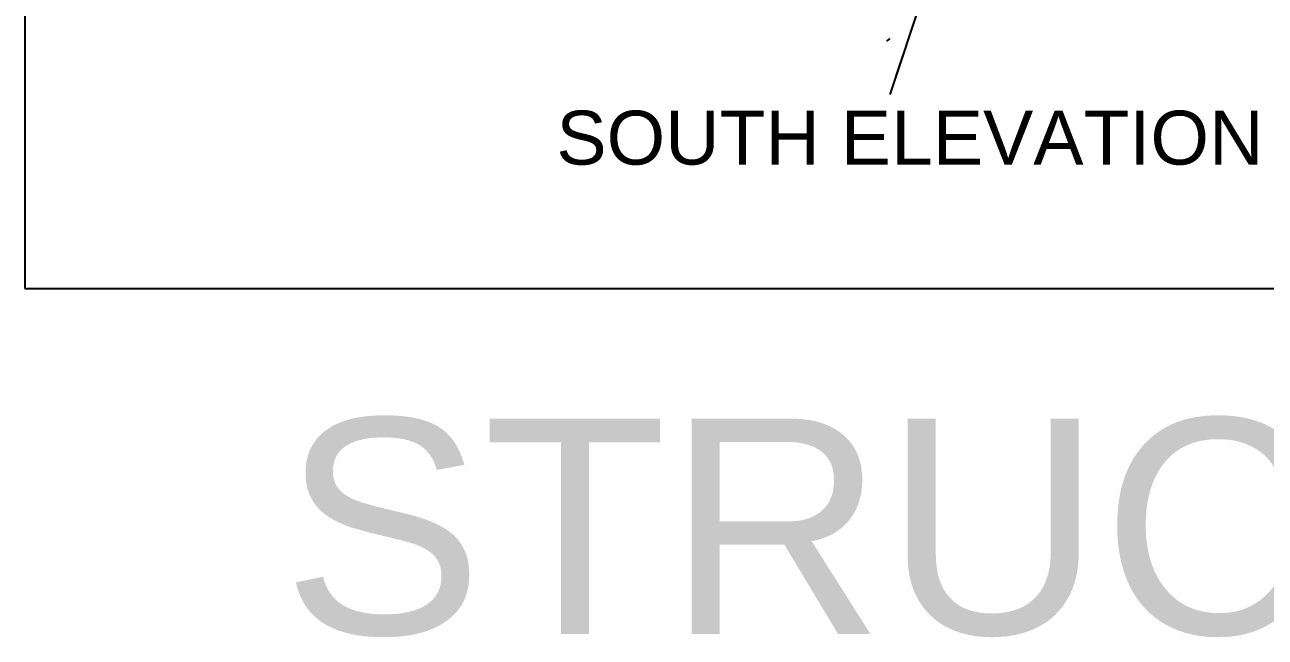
# Model space of a CAD drawing. Header units: millimetres. Extents: x -31954 to 493870, y 99509 to 604061.
# Drawn here: x 109289 to 144657, y 149319 to 166777 of the extents above; entities that cross this region are included whole.
import ezdxf

# ---------------------------------------------------------------- set-up
doc = ezdxf.new("R2010")
doc.units = ezdxf.units.MM
doc.header["$LTSCALE"] = 10
doc.layers.add('S-FOOTING', color=2, linetype='Continuous', lineweight=25)
doc.styles.add('Revit_Arial', font='arial.ttf')

msp = doc.modelspace()

# ---------------------------------------------------------------- linework, layer by layer
at = {"layer": 'Defpoints'}
msp.add_lwpolyline([(109289.5, 159256.2), (437151.1, 159256.2), (437151.1, 190996.9), (109289.5, 190996.9)], close=True, dxfattribs=at)
at = {"layer": 'S-FOOTING'}
for p, q in [((134949.8, 167790.8), (133949.8, 164790.8)), ((133956.4, 166382.7), (133856.4, 166312.7)), ((134323.6, 165912.1), (134123.6, 165312.1))]:
    msp.add_line(p, q, dxfattribs=at)

# ---------------------------------------------------------------- texts
at = {"layer": 'Defpoints', "style": 'Revit_Arial'}
for s, height, p in [('SOUTH ELEVATION', 1536.77, (124447, 162792.2)), ('STRUCTURAL ELEVATIONS AND SECTIONS', 6147.081, (116628.1, 149406.4))]:
    msp.add_text(s, height=height, dxfattribs=at).set_placement(p)

doc.saveas('drawing.dxf')
